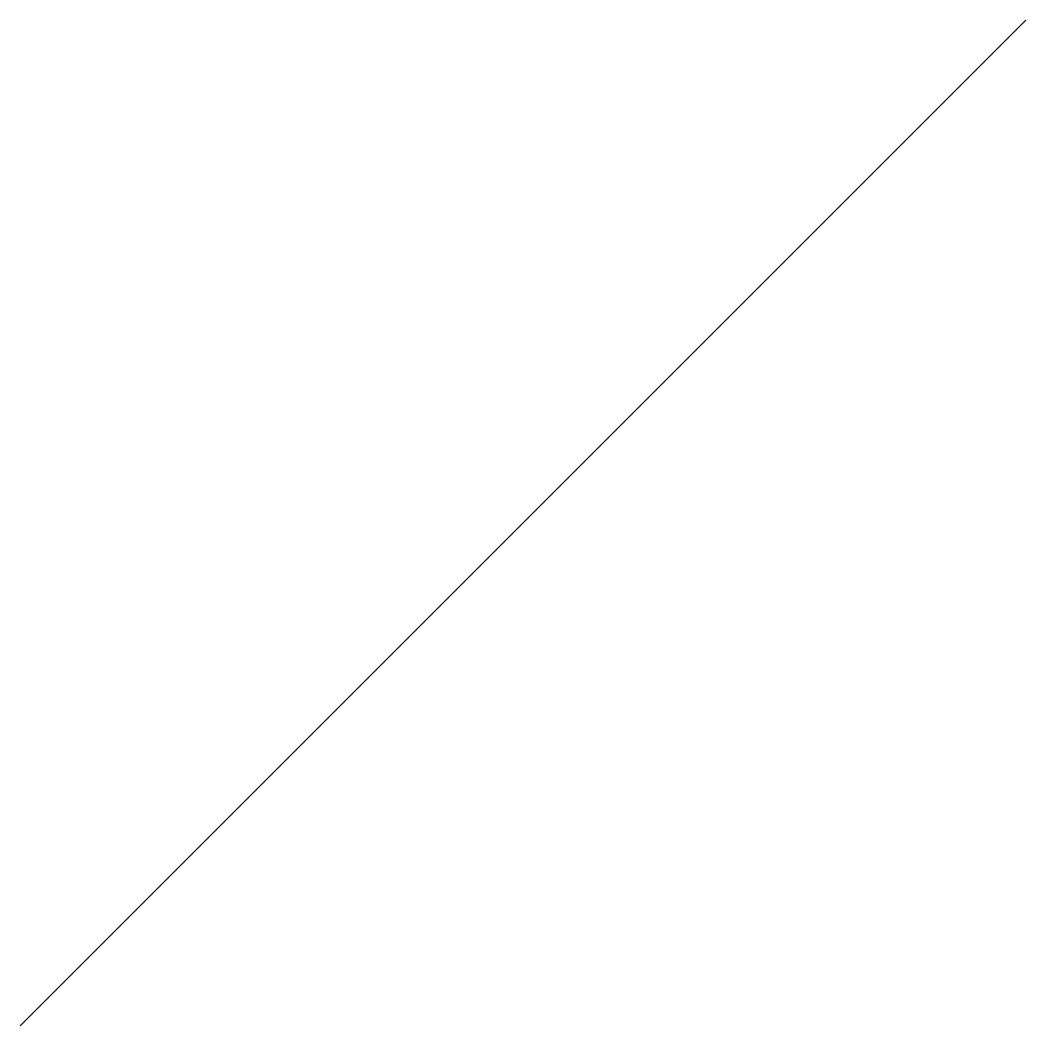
# Model space of a CAD drawing. Extents: x 110 to 140, y 10 to 40.
import ezdxf

# ---------------------------------------------------------------- set-up
doc = ezdxf.new("R2010")
doc.units = 0
doc.layers.get('0').update_dxf_attribs({"linetype": 'CONTINUOUS'})

# ---------------------------------------------------------------- blocks, each defined once
blk = doc.blocks.new('FIXBLK')
blk.add_line((10, 10), (40, 40))

msp = doc.modelspace()

# ---------------------------------------------------------------- block references
msp.add_blockref('FIXBLK', (100, 0))

doc.saveas('drawing.dxf')
